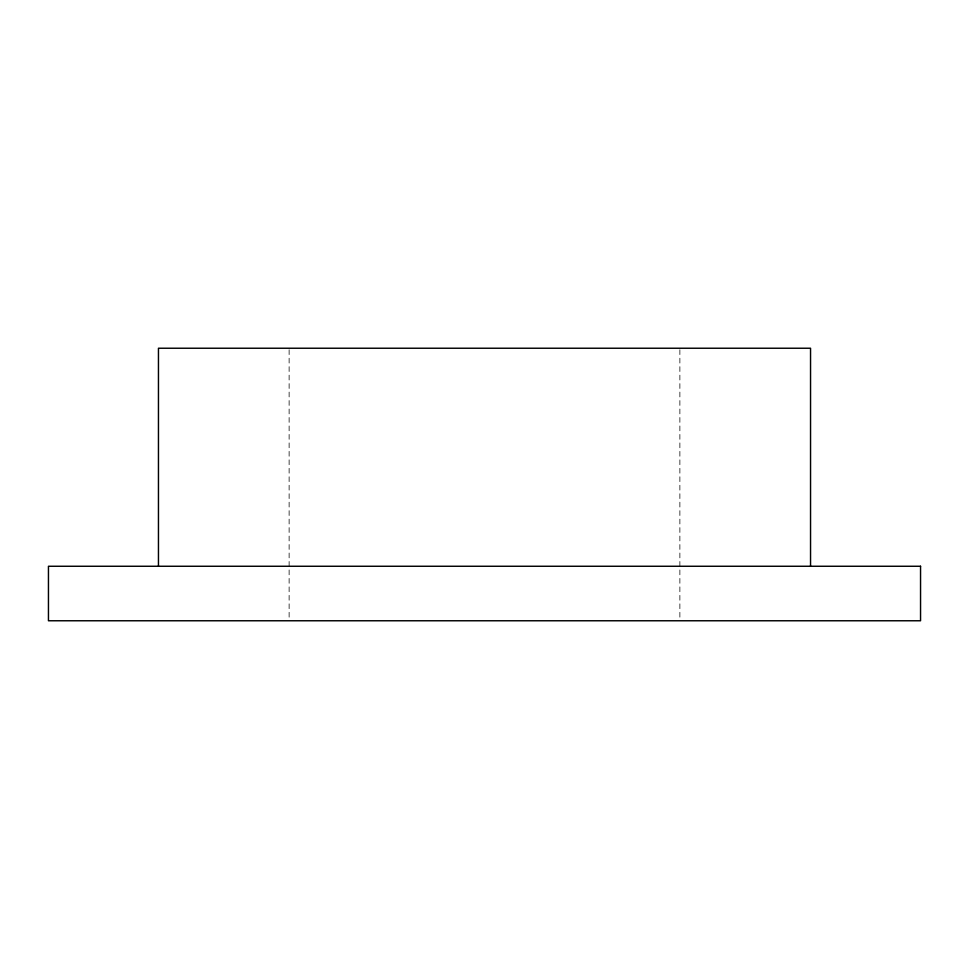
<?xml version="1.0" encoding="UTF-8"?>
<svg xmlns="http://www.w3.org/2000/svg" width="969" height="969" viewBox="0 0 969 969"><rect width="100%" height="100%" fill="white"/><g stroke="black" fill="none" stroke-linecap="round" stroke-linejoin="round"><path stroke-width="0.73" stroke-dasharray="4.84 3.63" d="M679.875 349.736L679.875 619.264M289.125 349.736L289.125 620.766"/><path stroke-width="1.45" d="M810.544 566.259L810.544 348.234L158.456 348.234L158.456 566.259M920.55 566.259L48.45 566.259L48.45 620.766L920.55 620.766L920.55 566.259"/></g></svg>
